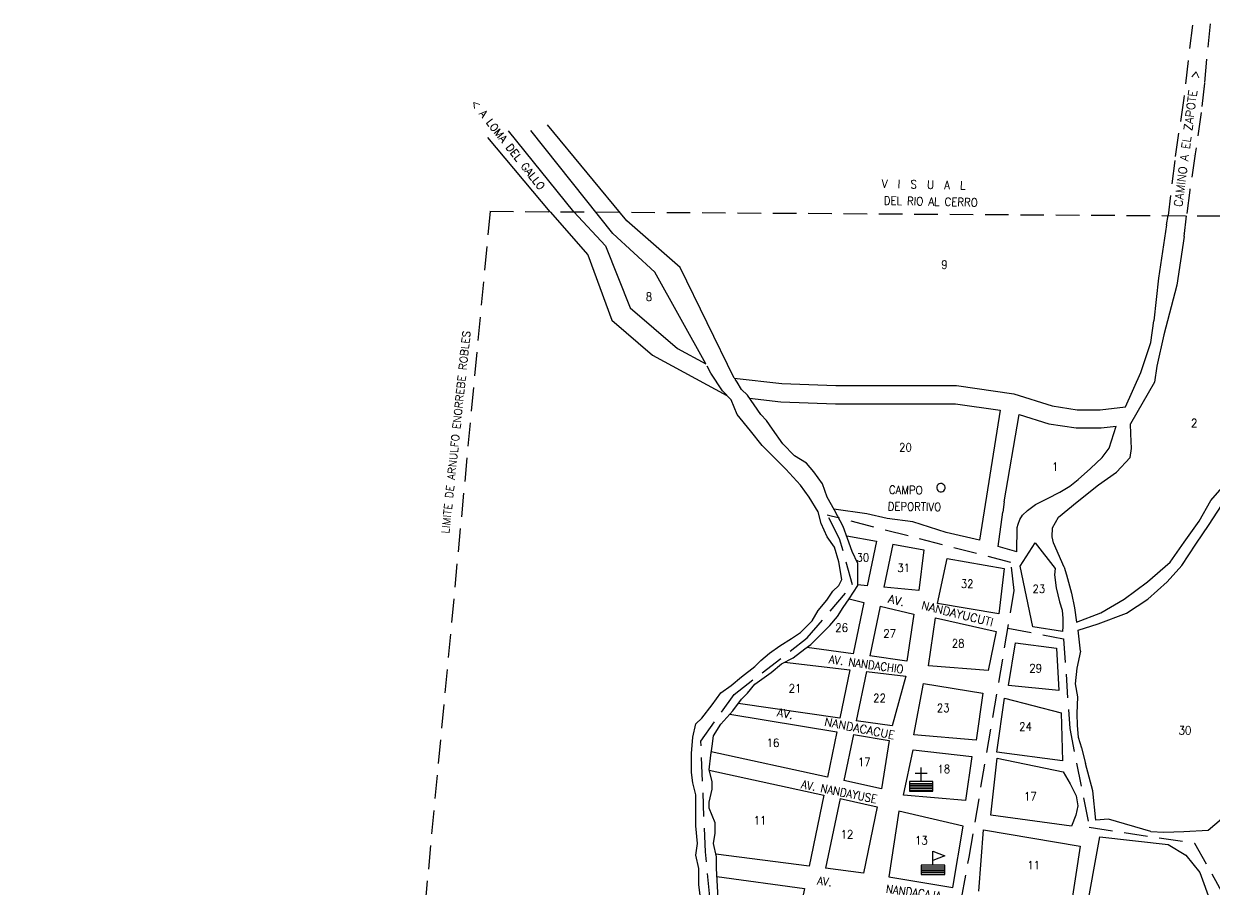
# Model space of a CAD drawing. Extents: x 518814 to 522207, y 1829203 to 1831578.
# Drawn here: x 519097 to 520107, y 1830845 to 1831578 of the extents above; entities that cross this region are included whole.
import ezdxf

# ---------------------------------------------------------------- set-up
doc = ezdxf.new("R2010")
doc.units = 0
doc.header["$LTSCALE"] = 80
doc.header["$MEASUREMENT"] = 0
doc.linetypes.add('HIDDEN', pattern=[0.375, 0.25, -0.125])
doc.layers.get('0').update_dxf_attribs({"linetype": 'CONTINUOUS'})
for name, color, linetype in [('4', 9, 'CONTINUOUS'), ('6', 10, 'HIDDEN'), ('9', 5, 'CONTINUOUS'), ('A', 3, 'CONTINUOUS'), ('C', 1, 'CONTINUOUS'), ('D', 6, 'CONTINUOUS'), ('F', 15, 'CONTINUOUS')]:
    doc.layers.add(name, color=color, linetype=linetype)
doc.styles.add('ROMANS', font='romans', dxfattribs={"height": 7})

# ---------------------------------------------------------------- blocks, each defined once
blk = doc.blocks.new('IGL')
for p, q in [((-5, 5), (5, 5)), ((0, -2), (0, 10)), ((-10, -3.5), (10, -3.5)), ((-10, -5), (10, -5)), ((-10, -6.5), (10, -6.5)), ((-10, -8), (10, -8)), ((-10, -9.5), (10, -9.5))]:
    blk.add_line(p, q)
blk.add_lwpolyline([(-10, -2), (-10, -10), (10, -10), (10, -2)], close=True)
blk = doc.blocks.new('ESC')
for p, q in [((0, -2), (0, 10)), ((0, 10), (10, 6)), ((10, 6), (0, 2)), ((-10, -3.5), (10, -3.5)), ((-10, -5), (10, -5)), ((-10, -6.5), (10, -6.5)), ((-10, -8), (10, -8)), ((-10, -9.5), (10, -9.5))]:
    blk.add_line(p, q)
blk.add_lwpolyline([(-10, -2), (-10, -10), (10, -10), (10, -2)], close=True)

msp = doc.modelspace()

# ---------------------------------------------------------------- linework, layer by layer
at = {"layer": '4', "color": 9, "linetype": 'HIDDEN'}
for p, q in [((519934.415708, 1831121.625116), (519778.669049, 1831161.792743)), ((519937.307, 1831097.756072), (519934.415708, 1831121.625116)), ((519899.001549, 1830871.873378), (519937.307, 1831097.756073)), ((519931.908709, 1831065.922993), (519979.078401, 1831056.786257)), ((519979.078401, 1831056.786257), (519984.308348, 1830980.892898)), ((519984.308348, 1830980.892898), (520000.869847, 1830897.148503)), ((520000.869847, 1830897.148503), (520090.168047, 1830883.709732)), ((520090.168047, 1830883.709732), (520116.80034, 1830836.084881)), ((519881.48343, 1830777.88388), (519899.001549, 1830871.873378))]:
    msp.add_line(p, q, dxfattribs=at)
msp.add_lwpolyline([(519492.629382, 1831419.224044), (519418.220054, 1830626.223935), (519097.21257, 1830608.378016)], dxfattribs=at)
at = {"layer": '4', "linetype": 'HIDDEN'}
for points in [[(519492.488565, 1831419.224933), (520129.101531, 1831415.20578)], [(519755.554694, 1830035.617433), (519672.805703, 1830121.640462), (519627.737215, 1830170.621232), (519577.556861, 1830211.69792), (519538.109155, 1830232.036333), (519498.406991, 1830270.647965), (519453.22945, 1830327.460114), (519468.056135, 1830387.718797), (519537.338967, 1830474.845451), (519612.133526, 1830541.161128), (519660.932541, 1830599.281915), (519681.052848, 1830654.392381), (519687.575589, 1830748.477989), (519675.352548, 1830876.245118), (519671.433451, 1830970.185322), (519699.603243, 1831009.742082), (519761.599961, 1831057.602784), (519800.138891, 1831102.525868), (519789.151786, 1831141.537362), (519778.669049, 1831161.792743)]]:
    msp.add_lwpolyline(points, dxfattribs=at)
at = {"layer": '6', "linetype": 'HIDDEN'}
for p, q in [((520088.299581, 1831576.999496), (520080.993813, 1831515.101756)), ((520103.288531, 1831578.155642), (520098.495242, 1831527.885758)), ((520098.495242, 1831527.885758), (520095.662837, 1831502.881189)), ((520080.993813, 1831515.101756), (520073.3347, 1831462.414785)), ((520095.662837, 1831502.881189), (520090.752776, 1831468.048182)), ((520073.3347, 1831462.414785), (520067.763775, 1831415.593026)), ((520090.752776, 1831468.048182), (520086.107304, 1831437.097712)), ((520086.107304, 1831437.097712), (520083.460285, 1831415.493929))]:
    msp.add_line(p, q, dxfattribs=at)
at = {"layer": '6', "color": 15, "linetype": 'HIDDEN'}
for p, q in [((520088.961833, 1831466.727287), (520088.961833, 1831466.727287)), ((520084.472669, 1831438.041167), (520084.472669, 1831438.041167))]:
    msp.add_line(p, q, dxfattribs=at)
at = {"layer": '6', "color": 10, "linetype": 'CONTINUOUS'}
for points in [[(519563.721295, 1831418.775217), (519508.354143, 1831487.543236)], [(519543.728554, 1831418.901438), (519490.839215, 1831481.818575)]]:
    msp.add_lwpolyline(points, dxfattribs=at)
at = {"layer": '9', "color": 5, "linetype": 'CONTINUOUS'}
for points in [[(519699.745532, 1831277.862782), (519653.973975, 1831371.669046), (519608.537391, 1831411.162686), (519541.438489, 1831492.66261)], [(519596.666047, 1831400.330421), (519527.296455, 1831487.620662)], [(519675.637584, 1831289.903877), (519632.370057, 1831367.738483), (519596.666047, 1831400.330421)]]:
    msp.add_lwpolyline(points, dxfattribs=at)
at = {"layer": '9', "linetype": 'CONTINUOUS'}
for points in [[(519784.657627, 1831134.670246), (519778.435478, 1831143.282725), (519773.439996, 1831154.531213), (519770.942255, 1831164.529868), (519763.449032, 1831177.028188), (519755.955809, 1831187.026844), (519743.467103, 1831200.774995), (519734.72501, 1831209.523819), (519723.485175, 1831220.772307), (519713.494211, 1831233.270627), (519702.254376, 1831247.018778), (519697.258894, 1831259.517098), (519689.76567, 1831267.01609), (519679.774706, 1831282.014074), (519676.766246, 1831288.035627)], [(519686.042416, 1830837.133693), (519684.772495, 1830862.068139), (519684.772495, 1830872.066795), (519682.274177, 1830883.315283), (519683.523336, 1830892.064107), (519683.523336, 1830900.812931), (519678.526701, 1830913.31125), (519678.526701, 1830918.310578), (519681.025019, 1830929.559066), (519681.025019, 1830935.808226), (519678.526701, 1830945.806881), (519679.77586, 1830958.305201), (519681.025019, 1830965.804193), (519682.274177, 1830974.553017), (519688.519972, 1830984.551673), (519698.513243, 1830995.80016), (519706.008196, 1831005.798816), (519711.004832, 1831010.798144), (519717.250626, 1831018.297136), (519730.991374, 1831028.295792), (519739.735486, 1831035.794783), (519749.728757, 1831040.794111), (519759.722028, 1831048.293103), (519764.718664, 1831052.042599), (519774.711935, 1831062.041255), (519780.95773, 1831068.290415), (519787.203524, 1831075.789406), (519792.20016, 1831083.288398), (519797.196795, 1831090.78739), (519804.691748, 1831102.035878), (519804.691748, 1831108.285038), (519804.691748, 1831120.783357), (519799.695113, 1831130.782013), (519795.947636, 1831142.030501), (519792.20016, 1831152.029157), (519784.705206, 1831165.777308), (519778.459412, 1831177.025796), (519774.711935, 1831188.274284), (519767.216982, 1831198.27294), (519760.971187, 1831205.771931), (519750.977916, 1831212.021091), (519740.984645, 1831222.019747), (519732.240533, 1831234.518067), (519727.243897, 1831242.017058), (519722.247262, 1831247.016386), (519710.99647, 1831263.266594), (519706.000987, 1831268.265922), (519702.254376, 1831274.515082), (519700.467376, 1831276.899583)], [(519672.301668, 1830828.384869), (519669.761539, 1830848.458725), (519669.761539, 1830862.206877), (519667.263797, 1830873.455364), (519668.512668, 1830883.45402), (519667.263797, 1830898.452004), (519667.263797, 1830913.449988), (519667.263797, 1830924.698475), (519664.766056, 1830934.697131), (519663.517186, 1830943.445955), (519663.517186, 1830950.944947), (519663.517186, 1830959.69377), (519664.766056, 1830973.441922), (519667.263797, 1830984.69041), (519672.25928, 1830989.689738), (519681.001373, 1831000.938225), (519684.747985, 1831005.937553), (519688.494597, 1831010.936881), (519697.23669, 1831017.186041), (519705.978784, 1831024.685033), (519717.218619, 1831033.433857), (519722.214101, 1831038.433185), (519729.707324, 1831044.682344), (519738.449418, 1831050.931504), (519748.440382, 1831057.180664), (519755.933605, 1831062.179992), (519765.924569, 1831072.178648), (519770.920052, 1831080.927472), (519778.413275, 1831089.676295), (519783.408757, 1831097.175287), (519788.404239, 1831102.174615), (519790.90198, 1831107.173943), (519788.404239, 1831122.171927), (519784.657627, 1831134.670246)]]:
    msp.add_lwpolyline(points, dxfattribs=at)
at = {"layer": 'F', "color": 15, "linetype": 'CONTINUOUS'}
for p, q in [((520096.66404, 1831524.368627), (520096.66404, 1831524.368627)), ((520080.993813, 1831515.101756), (520080.993813, 1831515.101756)), ((520095.662837, 1831502.881189), (520095.662837, 1831502.881189)), ((519543.728554, 1831418.901438), (519575.504083, 1831382.276643)), ((519563.721295, 1831418.775217), (519590.472303, 1831390.013977)), ((520066.268882, 1831407.809814), (520067.763775, 1831415.593026)), ((520081.461825, 1831397.893785), (520083.460285, 1831415.493929)), ((520066.268882, 1831407.809814), (520059.621575, 1831362.534091)), ((520066.268882, 1831407.809814), (520066.268882, 1831407.809814)), ((520081.461825, 1831397.893785), (520075.155701, 1831356.671307)), ((520080.528939, 1831400.34589), (520080.528939, 1831400.34589)), ((519575.504083, 1831382.276643), (519595.98, 1831326.957)), ((519590.472303, 1831390.013977), (519611.479, 1831337.377)), ((520059.621575, 1831362.534091), (520055.702054, 1831326.458633)), ((520059.621575, 1831362.534091), (520059.621575, 1831362.534091)), ((520075.155701, 1831356.671307), (520064.025522, 1831314.582928)), ((520075.155701, 1831356.671307), (520075.155701, 1831356.671307)), ((519611.479, 1831337.377), (519651.587634, 1831302.96826)), ((519595.98, 1831326.957), (519630.449104, 1831297.386247)), ((520055.702054, 1831326.458633), (520055.702054, 1831326.458633)), ((520064.025522, 1831314.582928), (520058.316384, 1831287.915263)), ((520064.025522, 1831314.582928), (520064.025522, 1831314.582928)), ((520058.316384, 1831287.915263), (520056.244859, 1831274.444714)), ((520058.316384, 1831287.915263), (520058.316384, 1831287.915263)), ((520056.244859, 1831274.444714), (520035.943174, 1831239.116295)), ((520056.244859, 1831274.444714), (520056.244859, 1831274.444714)), ((519925.415687, 1831250.670048), (519907.847133, 1831140.527301)), ((519928.644255, 1831172.970148), (519941.520287, 1831247.109424)), ((520104.044404, 1831174.171683), (520115.664844, 1831187.501571)), ((520094.056483, 1831156.469198), (520104.044404, 1831174.171683)), ((520102.60738, 1831153.898374), (520113.043632, 1831169.807832)), ((519812.109723, 1831162.830417), (519784.116856, 1831166.836909)), ((519812.109723, 1831162.830417), (519812.109723, 1831162.830417)), ((519829.521736, 1831158.819777), (519812.109723, 1831162.830417)), ((519923.676904, 1831135.040141), (519927.671653, 1831164.103692)), ((519927.671653, 1831164.103692), (519927.671653, 1831164.103692)), ((519829.521736, 1831158.819777), (519829.521736, 1831158.819777)), ((519851.231949, 1831155.995041), (519829.521736, 1831158.819777)), ((519851.231949, 1831155.995041), (519851.231949, 1831155.995041)), ((519879.379981, 1831146.95341), (519851.231949, 1831155.995041)), ((520081.277497, 1831138.859638), (520094.056483, 1831156.469198)), ((520091.122403, 1831137.007775), (520102.60738, 1831153.898374)), ((519795.15085, 1831144.156408), (519820.44738, 1831139.543035)), ((519907.847133, 1831140.527301), (519879.379981, 1831146.95341)), ((519907.847133, 1831140.527301), (519907.847133, 1831140.527301)), ((519834.328611, 1831137.01149), (519860.527913, 1831132.233477)), ((519860.527913, 1831132.233477), (519856.424566, 1831097.910962)), ((519860.527913, 1831132.233477), (519860.527913, 1831132.233477)), ((519923.676904, 1831135.040141), (519923.676904, 1831135.040141)), ((519939.54341, 1831130.672557), (519923.676904, 1831135.040141)), ((519939.54341, 1831130.672557), (519939.54341, 1831130.672557)), ((520069.53034, 1831121.723754), (520081.277497, 1831138.859638)), ((520079.349903, 1831119.110692), (520091.122403, 1831137.007775)), ((519872.102157, 1831086.925461), (519880.361084, 1831124.936291)), ((519880.361084, 1831124.936291), (519928.799852, 1831116.461513)), ((520050.179636, 1831105.095037), (520069.53034, 1831121.723754)), ((520066.942919, 1831105.044948), (520079.349903, 1831119.110692)), ((519928.799852, 1831116.461513), (519924.104998, 1831078.027378)), ((519928.799852, 1831116.461513), (519928.799852, 1831116.461513)), ((519952.97291, 1831066.964763), (519942.139315, 1831118.357924)), ((519972.019667, 1831116.593115), (519971.254123, 1831111.076509)), ((519971.254123, 1831111.076509), (519972.751355, 1831100.172918)), ((519971.254123, 1831111.076509), (519971.254123, 1831111.076509)), ((519971.859364, 1831115.437951), (519971.859364, 1831115.437951)), ((519979.514078, 1831117.703818), (519981.6367, 1831111.17137)), ((519979.514078, 1831117.703818), (519979.514078, 1831117.703818)), ((519981.6367, 1831111.17137), (519985.814587, 1831095.607201)), ((519981.6367, 1831111.17137), (519981.6367, 1831111.17137)), ((519812.605759, 1831101.824803), (519804.691748, 1831102.531673)), ((519856.424566, 1831097.910962), (519826.750636, 1831100.5614)), ((519972.751355, 1831100.172918), (519975.763623, 1831088.256574)), ((519972.751355, 1831100.172918), (519972.751355, 1831100.172918)), ((520030.389047, 1831090.513081), (520050.179636, 1831105.095037)), ((520050.450862, 1831090.35317), (520066.942919, 1831105.044948)), ((519797.15207, 1831090.720266), (519809.681239, 1831087.757851)), ((519856.424566, 1831097.910962), (519856.424566, 1831097.910962)), ((519985.814587, 1831095.607201), (519988.307498, 1831083.068549)), ((519985.814587, 1831095.607201), (519985.814587, 1831095.607201)), ((520010.699833, 1831078.975922), (520030.389047, 1831090.513081)), ((520032.529332, 1831078.503145), (520050.450862, 1831090.35317)), ((519823.41374, 1831084.510917), (519852.122412, 1831077.722996)), ((519872.102157, 1831086.925461), (519872.102157, 1831086.925461)), ((519924.104998, 1831078.027378), (519872.102157, 1831086.925461)), ((519975.763623, 1831088.256574), (519977.87683, 1831081.094196)), ((519975.763623, 1831088.256574), (519975.763623, 1831088.256574)), ((519977.87683, 1831081.094196), (519978.450358, 1831073.96483)), ((519977.87683, 1831081.094196), (519977.87683, 1831081.094196)), ((519988.307498, 1831083.068549), (519990.113954, 1831071.02482)), ((519988.307498, 1831083.068549), (519988.307498, 1831083.068549)), ((519990.113954, 1831071.02482), (520010.699833, 1831078.975922)), ((520008.357399, 1831069.655378), (520032.529332, 1831078.503145)), ((519852.122412, 1831077.722996), (519846.119023, 1831038.058277)), ((519852.122412, 1831077.722996), (519852.122412, 1831077.722996)), ((519864.499134, 1831033.913156), (519870.547463, 1831074.577315)), ((519870.547463, 1831074.577315), (519921.972856, 1831063.177581)), ((519924.104998, 1831078.027378), (519924.104998, 1831078.027378)), ((519978.450358, 1831073.96483), (519978.541264, 1831067.332731)), ((519978.450358, 1831073.96483), (519978.450358, 1831073.96483)), ((519991.408263, 1831064.123338), (520008.357399, 1831069.655378)), ((519921.972856, 1831063.177581), (519915.074915, 1831029.906944)), ((519921.972856, 1831063.177581), (519921.972856, 1831063.177581)), ((519952.97291, 1831066.964763), (519952.97291, 1831066.964763)), ((519978.197786, 1831063.08739), (519952.97291, 1831066.964763)), ((519978.541264, 1831067.332731), (519978.197786, 1831063.08739)), ((519978.197786, 1831063.08739), (519978.197786, 1831063.08739)), ((519978.541264, 1831067.332731), (519978.541264, 1831067.332731)), ((519993.511428, 1831046.486701), (519991.408263, 1831064.123338)), ((519800.635112, 1831044.245942), (519761.435261, 1831049.57872)), ((519932.257979, 1831017.268762), (519938.209067, 1831053.433872)), ((519938.209067, 1831053.433872), (519973.04734, 1831049.042786)), ((519973.04734, 1831049.042786), (519974.979108, 1831013.009896)), ((519973.04734, 1831049.042786), (519973.04734, 1831049.042786)), ((519846.119023, 1831038.058277), (519814.646372, 1831042.33984)), ((519846.119023, 1831038.058277), (519846.119023, 1831038.058277)), ((519993.511428, 1831046.486701), (519990.363136, 1831031.902118)), ((519993.511428, 1831046.486701), (519993.511428, 1831046.486701)), ((519742.321036, 1831037.088255), (519797.815105, 1831030.681694)), ((519811.88495, 1831029.057389), (519845.306773, 1831025.198978)), ((519864.499134, 1831033.913156), (519864.499134, 1831033.913156)), ((519915.074915, 1831029.906944), (519864.499134, 1831033.913156)), ((519915.074915, 1831029.906944), (519915.074915, 1831029.906944)), ((519990.363136, 1831031.902118), (519989.035265, 1831018.670483)), ((519990.363136, 1831031.902118), (519990.363136, 1831031.902118)), ((519845.306773, 1831025.198978), (519833.644711, 1830982.988534)), ((519845.306773, 1831025.198978), (519845.306773, 1831025.198978)), ((519851.962522, 1830975.343954), (519860.365422, 1831018.973259)), ((519860.365422, 1831018.973259), (519910.56773, 1831010.722153)), ((519989.035265, 1831018.670483), (519990.812615, 1831007.772707)), ((519989.035265, 1831018.670483), (519989.035265, 1831018.670483)), ((519910.56773, 1831010.722153), (519905.064285, 1830971.049963)), ((519910.56773, 1831010.722153), (519910.56773, 1831010.722153)), ((519932.257979, 1831017.268762), (519932.257979, 1831017.268762)), ((519974.979108, 1831013.009896), (519932.257979, 1831017.268762)), ((519974.979108, 1831013.009896), (519974.979108, 1831013.009896)), ((519990.812615, 1831007.772707), (519990.22151, 1830993.649963)), ((519990.812615, 1831007.772707), (519990.812615, 1831007.772707)), ((519789.251273, 1830989.489628), (519703.226121, 1831002.087383)), ((519922.542884, 1830960.787631), (519928.97963, 1831006.696571)), ((519928.97963, 1831006.696571), (519977.04866, 1830994.226872)), ((519695.955684, 1830992.921357), (519786.867121, 1830978.021847)), ((519977.04866, 1830994.226872), (519978.091333, 1830953.576753)), ((519977.04866, 1830994.226872), (519977.04866, 1830994.226872)), ((519990.22151, 1830993.649963), (519990.726475, 1830983.271259)), ((519990.22151, 1830993.649963), (519990.22151, 1830993.649963)), ((519833.644711, 1830982.988534), (519803.233128, 1830987.442088)), ((519833.644711, 1830982.988534), (519833.644711, 1830982.988534)), ((519990.726475, 1830983.271259), (519991.518731, 1830973.378315)), ((519990.726475, 1830983.271259), (519990.726475, 1830983.271259)), ((519800.79993, 1830975.738394), (519831.081923, 1830970.775467)), ((519831.081923, 1830970.775467), (519824.778093, 1830929.745085)), ((519831.081923, 1830970.775467), (519831.081923, 1830970.775467)), ((519851.962522, 1830975.343954), (519851.962522, 1830975.343954)), ((519905.064285, 1830971.049963), (519851.962522, 1830975.343954)), ((519905.064285, 1830971.049963), (519905.064285, 1830971.049963)), ((519991.518731, 1830973.378315), (519994.313915, 1830964.335536)), ((519991.518731, 1830973.378315), (519991.518731, 1830973.378315)), ((519778.893602, 1830939.669186), (519680.226314, 1830961.009385)), ((519843.39129, 1830924.466355), (519851.40383, 1830962.720893)), ((519851.40383, 1830962.720893), (519901.167285, 1830957.226653)), ((519901.167285, 1830957.226653), (519895.985637, 1830919.679891)), ((519901.167285, 1830957.226653), (519901.167285, 1830957.226653)), ((519922.542884, 1830960.787631), (519922.542884, 1830960.787631)), ((519978.091333, 1830953.576753), (519922.542884, 1830960.787631)), ((519994.313915, 1830964.335536), (519997.807448, 1830951.161861)), ((519994.313915, 1830964.335536), (519994.313915, 1830964.335536)), ((519917.349804, 1830907.322004), (519922.769332, 1830955.65832)), ((519922.769332, 1830955.65832), (519978.777076, 1830944.141047)), ((519978.091333, 1830953.576753), (519978.091333, 1830953.576753)), ((520003.897257, 1830928.06383), (519997.807448, 1830951.161861)), ((519997.807448, 1830951.161861), (519997.807448, 1830951.161861)), ((519678.577294, 1830945.604399), (519775.720166, 1830924.404946)), ((519978.777076, 1830944.141047), (519984.79094, 1830934.034259)), ((519824.778093, 1830929.745085), (519792.681175, 1830936.687149)), ((519824.778093, 1830929.745085), (519824.778093, 1830929.745085)), ((519984.79094, 1830934.034259), (519989.781425, 1830923.707528)), ((520006.367903, 1830903.088158), (520003.897257, 1830928.06383)), ((519789.502406, 1830921.397253), (519820.87062, 1830914.551779)), ((519843.39129, 1830924.466355), (519843.39129, 1830924.466355)), ((519895.985637, 1830919.679891), (519843.39129, 1830924.466355)), ((519895.985637, 1830919.679891), (519895.985637, 1830919.679891)), ((519989.781425, 1830923.707528), (519991.278779, 1830915.275199)), ((519820.87062, 1830914.551779), (519809.369311, 1830858.337369)), ((519820.87062, 1830914.551779), (519820.87062, 1830914.551779)), ((519839.244318, 1830910.646781), (519830.822081, 1830855.016424)), ((519893.942607, 1830898.078009), (519839.244318, 1830910.646781)), ((519985.87495, 1830897.92812), (519917.349804, 1830907.322004)), ((519989.494499, 1830907.460159), (519985.87495, 1830897.92812)), ((519991.278779, 1830915.275199), (519989.494499, 1830907.460159)), ((519885.10646, 1830846.204257), (519893.942607, 1830898.078009)), ((519893.942607, 1830898.078009), (519893.942607, 1830898.078009)), ((520017.066935, 1830904.002017), (520006.367903, 1830903.088158)), ((520052.998903, 1830893.588351), (520017.066935, 1830904.002017)), ((519907.329886, 1830842.881931), (519911.091551, 1830894.829646)), ((519911.091551, 1830894.829646), (519993.191572, 1830881.173583)), ((519986.466681, 1830760.809089), (520009.709271, 1830889.006117)), ((520009.709271, 1830889.006117), (520067.662103, 1830882.504374)), ((520064.076247, 1830893.035102), (520081.053766, 1830893.411445)), ((520064.076247, 1830893.035102), (520064.076247, 1830893.035102)), ((520081.053766, 1830893.411445), (520101.605682, 1830894.72448)), ((520081.053766, 1830893.411445), (520081.053766, 1830893.411445)), ((520101.605682, 1830894.72448), (520101.605682, 1830894.72448)), ((519993.191572, 1830881.173583), (519985.370176, 1830829.361033)), ((519763.206119, 1830864.212325), (519684.286255, 1830874.256057)), ((519809.369311, 1830858.337369), (519777.242283, 1830862.426013)), ((519809.369311, 1830858.337369), (519809.369311, 1830858.337369)), ((519685.113521, 1830855.372214), (519759.236372, 1830845.117824)), ((519830.822081, 1830855.016424), (519885.10646, 1830846.204257)), ((519830.822081, 1830855.016424), (519830.822081, 1830855.016424)), ((519885.10646, 1830846.204257), (519885.10646, 1830846.204257))]:
    msp.add_line(p, q, dxfattribs=at)
for points in [[(520031.540606, 1831253.566779), (520044.589205, 1831282.546299), (520053.105115, 1831308.111043), (520055.702054, 1831326.458633)], [(519651.587634, 1831302.96826), (519675.637584, 1831289.903877)], [(519630.449104, 1831297.386247), (519693.594157, 1831263.084673), (519693.707093, 1831263.071634)], [(519699.745532, 1831277.862782), (519740.175538, 1831273.194675), (519785.816698, 1831271.503135), (519809.550098, 1831271.503135), (519853.832829, 1831271.503135), (519888.323155, 1831271.503135), (519936.923025, 1831264.555673), (519969.314454, 1831254.319988), (519990.546524, 1831251.05134), (520010.173605, 1831251.05134), (520031.540606, 1831253.566779)], [(519712.645365, 1831260.884993), (519739.263741, 1831257.811596), (519785.594404, 1831256.094503), (519809.550098, 1831256.094503), (519853.832829, 1831256.094503), (519887.469779, 1831256.094503), (519925.415687, 1831250.670048)], [(519941.520287, 1831247.109424), (519966.577582, 1831239.191324), (519989.628242, 1831235.642707), (520010.877527, 1831235.642707), (520023.565085, 1831237.136355)], [(519939.54341, 1831130.672557), (519939.712138, 1831151.3558), (519940.484189, 1831154.06079), (519942.02829, 1831157.925061), (519944.344442, 1831161.789332), (519948.59072, 1831165.653603), (519955.153151, 1831170.677155), (519965.575834, 1831175.700708), (519975.998517, 1831181.110687), (519984.491074, 1831186.134239), (519991.43953, 1831191.930646), (520001.862213, 1831201.204896), (520011.898872, 1831210.479147), (520017.689251, 1831218.594116), (520023.565085, 1831237.136355)], [(519979.514078, 1831117.703818), (519970.594163, 1831138.217279), (519969.436087, 1831143.240831), (519969.822112, 1831150.969373), (519974.840442, 1831159.857197), (519990.667479, 1831172.995718), (520008.810669, 1831187.293521), (520023.865656, 1831198.11348), (520035.446416, 1831210.479147), (520036.604492, 1831218.207689), (520036.218466, 1831230.573356), (520035.943174, 1831239.116295)], [(519928.644255, 1831172.970148), (519927.671653, 1831164.103692)], [(519820.44738, 1831139.543035), (519812.605759, 1831101.824803)], [(519834.328611, 1831137.01149), (519826.750636, 1831100.5614)], [(519942.139315, 1831118.357924), (519955.070353, 1831138.265994), (519972.019667, 1831116.593115)], [(519809.681239, 1831087.757851), (519800.635112, 1831044.245942)], [(519823.41374, 1831084.510917), (519814.646372, 1831042.33984)], [(519797.815105, 1831030.681694), (519789.251273, 1830989.489628)], [(519811.88495, 1831029.057389), (519803.233128, 1830987.442088)], [(520101.605682, 1830894.72448), (520239.418324, 1831011.76029)], [(519786.867121, 1830978.021847), (519778.893602, 1830939.669186)], [(519800.79993, 1830975.738394), (519792.681175, 1830936.687149)], [(519775.720166, 1830924.404946), (519763.206119, 1830864.212325)], [(519789.502406, 1830921.397253), (519777.242283, 1830862.426013)], [(520052.998903, 1830893.588351), (520064.076247, 1830893.035102)], [(520067.662103, 1830882.504374), (520082.831372, 1830873.503423), (520094.602202, 1830858.780446), (520103.904521, 1830833.063243)], [(519759.236372, 1830845.117824), (519750.491626, 1830803.055562)]]:
    msp.add_lwpolyline(points, dxfattribs=at)
at = {"layer": 'F'}
msp.add_lwpolyline([(519874.633259, 1831188.467263), (519873.567195, 1831188.16599), (519872.646406, 1831187.55003), (519871.961025, 1831186.679678), (519871.578144, 1831185.64013), (519871.535239, 1831184.533144), (519871.836512, 1831183.46708), (519872.452472, 1831182.546291), (519873.322824, 1831181.860911), (519874.362372, 1831181.478029), (519875.469358, 1831181.435124), (519876.535422, 1831181.736397), (519877.456211, 1831182.352357), (519878.141591, 1831183.222709), (519878.524473, 1831184.262257), (519878.567377, 1831185.369243), (519878.266104, 1831186.435307), (519877.650145, 1831187.356096), (519876.779793, 1831188.041476), (519875.740245, 1831188.424358)], close=True, dxfattribs=at)

# ---------------------------------------------------------------- block references
at = {"layer": 'A', "color": 3, "linetype": 'CONTINUOUS'}
for name, p in [('IGL', (519858.299798, 1830937.86507)), ('ESC', (519868.254712, 1830866.958394))]:
    msp.add_blockref(name, p, dxfattribs=at)

# ---------------------------------------------------------------- texts
at = {"layer": 'C', "color": 1, "linetype": 'CONTINUOUS', "style": 'ROMANS', "width": 0.9}
for s, p in [('9', (519875.320546, 1831370.548662)), ('8', (519624.692855, 1831343.342173)), ('2', (520087.107243, 1831236.229264)), ('20', (519839.573011, 1831215.616296)), ('1', (519969.308391, 1831199.283984)), ('30', (519803.481793, 1831122.293044)), ('31', (519838.058196, 1831113.530744)), ('32', (519891.929906, 1831100.010632)), ('23', (519952.697764, 1831095.749166)), ('26', (519785.409618, 1831062.791306)), ('27', (519826.135549, 1831057.856703)), ('28', (519884.264102, 1831049.489543)), ('29', (519950.056064, 1831028.384043)), ('21', (519745.940584, 1831011.335258)), ('22', (519817.608474, 1831003.096087)), ('23', (519871.60549, 1830994.802597)), ('24', (519941.437255, 1830979.007322)), ('30', (520076.657619, 1830975.784285)), ('16', (519727.247668, 1830965.191745)), ('17', (519804.627596, 1830949.020901)), ('18', (519872.139404, 1830943.038839)), ('17', (519945.493111, 1830919.810105)), ('11', (519716.114695, 1830899.468411)), ('12', (519789.962099, 1830887.602036)), ('13', (519853.046263, 1830882.5674)), ('11', (519948.272261, 1830861.512066))]:
    msp.add_text(s, height=7, dxfattribs=at).set_placement(p)
at = {"layer": 'D', "color": 6, "linetype": 'CONTINUOUS', "style": 'ROMANS'}
for s, height, rotation, p in [('CAMINO A EL ZAPOTE  >', 7, 82.633655, (520079.585669, 1831422.573089)), ('< A LOMA DEL GALLO', 6.5, 308.360693, (519476.023709, 1831510.668824)), ('LIMITE DE ARNULFO ENORREBE ROBLES', 6.5, 83.979333, (519457.907229, 1831145.787779)), ('AV.', 7, 346.579838, (519829.85599, 1831087.603794)), ('NANDAYUCUTI', 7, 346.25102, (519857.958392, 1831082.142208)), ('AV.     NANDACACUE', 7, 348.803559, (519735.479276, 1830991.359637))]:
    msp.add_text(s, height=height, rotation=rotation, dxfattribs=at).set_placement(p)
at = {"layer": 'D', "color": 6, "linetype": 'CONTINUOUS', "style": 'ROMANS', "width": 0.9}
for s, rotation, p in [('V  I  S  U  A  L', 358.873785, (519824.879371, 1831439.139231)), ('DEL RIO AL CERRO', 358.873785, (519826.576027, 1831424.836654)), ('CAMPO ', 359.143785, (519830.913897, 1831179.752775)), ('DEPORTIVO', 359.143785, (519829.8942, 1831165.754339)), ('AV. NANDACHIO', 352.183785, (519779.653554, 1831036.181275)), ('AV. NANDAYUSE', 348.543785, (519756.030091, 1830930.392474)), ('AV.', 352.323785, (519769.761542, 1830848.613254)), ('NANDACAJA', 352.323785, (519828.162618, 1830841.634554))]:
    msp.add_text(s, height=7, rotation=rotation, dxfattribs=at).set_placement(p)

doc.saveas('drawing.dxf')
